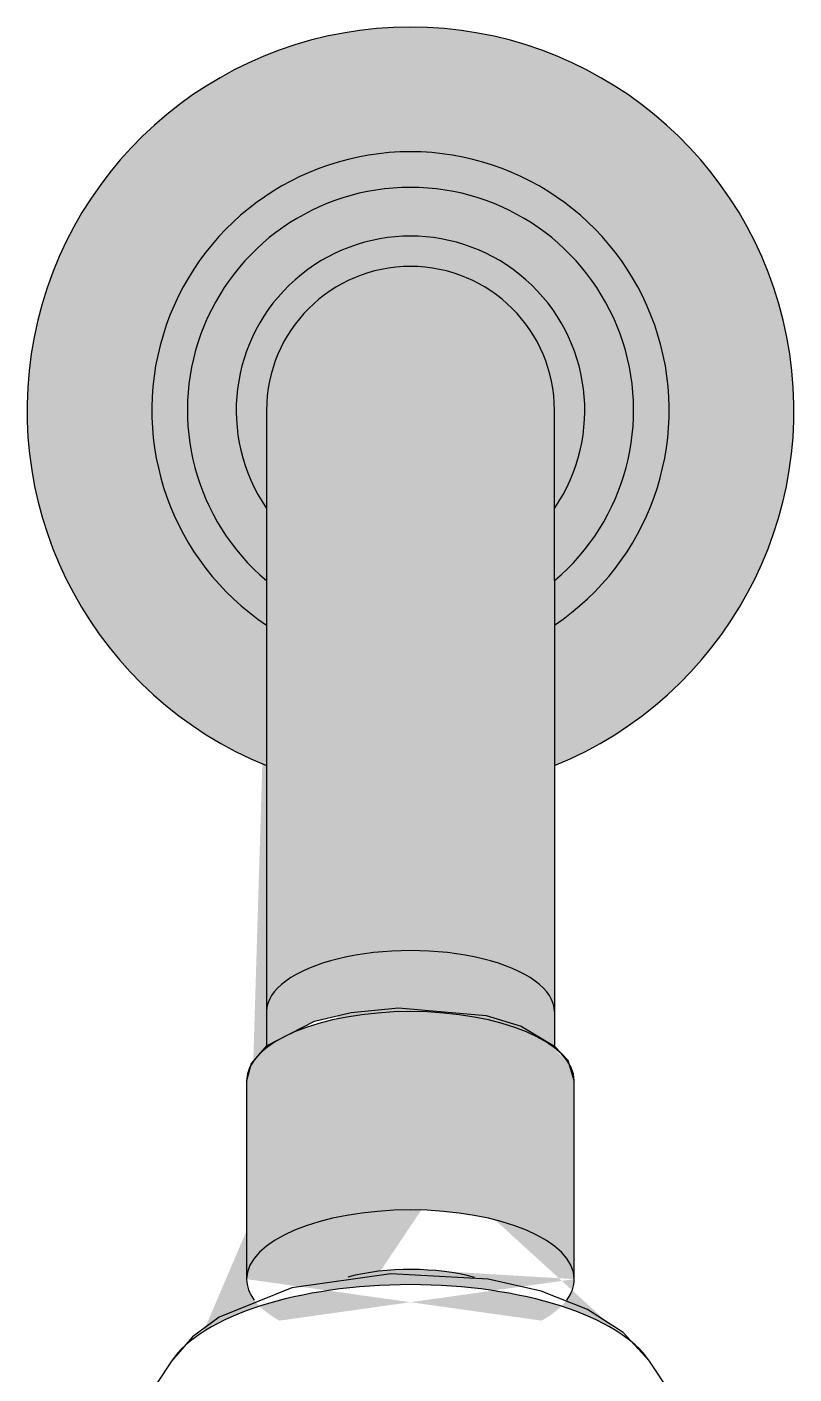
# Model space of a CAD drawing. Header units: millimetres. Extents: x 2182 to 2335, y 1488 to 1614.
# Drawn here: x 2327.0341 to 2327.0891, y 1507.3079 to 1507.4045 of the extents above; entities that cross this region are included whole.
import ezdxf

# ---------------------------------------------------------------- set-up
doc = ezdxf.new("R2010")
doc.units = ezdxf.units.MM
doc.layers.add('AI-Equip san', color=1, linetype='Continuous')
doc.layers.add('AI-Hatch equip san', color=255, linetype='Continuous', lineweight=0)

# ---------------------------------------------------------------- blocks, each defined once
blk = doc.blocks.new('1970CCT_e')
at = {"layer": 'AI-Hatch equip san', "ltscale": 3}
h = blk.add_hatch(color=256, dxfattribs=at)
edge = h.paths.add_edge_path(flags=16)
edge.add_line((-0.006881, -0.04379), (-0.010316, -0.045553))
edge.add_line((-0.010316, -0.045553), (-0.011426, -0.046831))
edge.add_line((-0.011426, -0.046831), (-0.01174, -0.048072))
edge.add_ellipse((0, -0.048071), major_axis=(-0.01174, 0), ratio=0.422618, start_angle=180.00001, end_angle=360.00001, ccw=False)
edge.add_line((0.01174, -0.048071), (0.011306, -0.046618))
edge.add_line((0.011306, -0.046618), (0.010316, -0.045582))
edge.add_line((0.010316, -0.045582), (0.00792, -0.044161))
edge.add_line((0.00792, -0.044161), (0.005425, -0.043398))
edge.add_line((0.005425, -0.043398), (-0.000855, -0.042835))
edge.add_line((-0.000855, -0.042835), (-0.004254, -0.043168))
edge.add_line((-0.004254, -0.043168), (-0.006881, -0.04379))
edge = h.paths.add_edge_path(flags=16)
edge.add_line((-0.010316, -0.025466), (-0.010316, -0.045553))
edge.add_line((-0.010316, -0.045553), (-0.006881, -0.04379))
edge.add_line((-0.006881, -0.04379), (-0.004254, -0.043168))
edge.add_line((-0.004254, -0.043168), (-0.000855, -0.042835))
edge.add_line((-0.000855, -0.042835), (0.005425, -0.043398))
edge.add_line((0.005425, -0.043398), (0.00792, -0.044161))
edge.add_line((0.00792, -0.044161), (0.010316, -0.045582))
edge.add_line((0.010316, -0.0154), (0.010316, -0.045582))
edge.add_line((0.010316, -0.0154), (0.010316, -0.012212))
edge.add_line((0.010316, -0.012212), (0.010316, 0.000008))
edge.add_arc((0, 0), 0.010316, 0.04265, 179.95735)
edge.add_line((-0.010316, 0.000008), (-0.010316, -0.00704))
edge.add_line((-0.010316, -0.00704), (-0.010316, -0.012212))
edge.add_line((-0.010316, -0.012212), (-0.010316, -0.025466))
edge = h.paths.add_edge_path(flags=17)
edge.add_line((-0.010316, -0.025466), (-0.010316, -0.045553))
edge.add_line((-0.010316, -0.012212), (-0.010316, -0.025466))
edge.add_arc((0, 0), 0.015986, 310.18911, 589.81088)
edge.add_line((0.010316, -0.012212), (0.010316, -0.0154))
edge.add_line((0.010316, -0.0154), (0.010316, -0.045582))
edge.add_line((0.011306, -0.046618), (0.010316, -0.045582))
edge.add_line((0.01174, -0.048071), (0.011306, -0.046618))
edge.add_ellipse((0, -0.048071), major_axis=(-0.01174, 0), ratio=0.422618, start_angle=180.00001, end_angle=360.00001)
edge.add_line((-0.011426, -0.046831), (-0.01174, -0.048072))
edge.add_line((-0.010316, -0.045553), (-0.011426, -0.046831))
edge = h.paths.add_edge_path(flags=16)
edge.add_line((-0.010316, -0.00704), (-0.010316, -0.012212))
edge.add_line((-0.010316, 0.000008), (-0.010316, -0.00704))
edge.add_arc((0, 0), 0.010316, 0.04265, 179.95735)
edge.add_line((0.010316, -0.012212), (0.010316, 0.000008))
edge.add_arc((0, 0), 0.015986, 310.18911, 589.81088)
edge = h.paths.add_edge_path()
edge.add_arc((0, 0), 0.012489, 325.68998, 574.31001)
edge.add_arc((0, 0), 0.027476, 292.05222, 607.94738)
edge.add_arc((0, 0), 0.018536, 303.8169, 596.18312)
edge.add_ellipse((0, -0.062288), major_axis=(-0.01174, 0), ratio=0.422618, start_angle=0, end_angle=17.56717)
edge.add_ellipse((0, -0.062288), major_axis=(-0.01174, 0), ratio=0.422618, start_angle=180.00001, end_angle=360.00001)
edge.add_ellipse((0, -0.062288), major_axis=(-0.01174, 0), ratio=0.422618, start_angle=162.42791, end_angle=180.00001)
edge.add_ellipse((0, -0.065199), major_axis=(-0.008528, 0), ratio=0.422618, start_angle=237.3862, end_angle=301.79005)
edge.add_ellipse((0, -0.043093), major_axis=(0.010316, 0), ratio=0.422618, start_angle=0, end_angle=180.00001)
edge.add_ellipse((0, -0.070197), major_axis=(0.017784, 0), ratio=0.422618, start_angle=15.61835, end_angle=164.381)
h = blk.add_hatch(color=256, dxfattribs=at)
h.paths.add_polyline_path([(0, 0.027476), (0, 0.018536, -0.414214), (0.018536, 0), (0.027476, 0, 0.414214)])
h.paths.add_polyline_path([(0.027476, 0), (0.018536, 0, -0.250176), (0.010316, -0.0154), (0.010316, -0.025466, 0.30548)])
h.paths.add_polyline_path([(-0.018536, 0), (-0.027476, 0, 0.305479), (-0.010316, -0.025466), (-0.010316, -0.0154, -0.250176)])
h.paths.add_polyline_path([(0, 0.018536), (0, 0.027476, 0.414214), (-0.027476, 0), (-0.018536, 0, -0.414214)])
h = blk.add_hatch(color=256, dxfattribs=at)
h.paths.add_polyline_path([(0, 0.018536), (0, 0.015986, -0.414214), (0.015986, 0), (0.018536, 0, 0.414214)])
h.paths.add_polyline_path([(0, 0.015986), (0, 0.012489, -0.414214), (0.012489, 0), (0.015986, 0, 0.414214)], flags=17)
h.paths.add_polyline_path([(0, 0.012489), (0, 0.010316, -0.413996), (0.010316, 0.000008), (0.010316, 0), (0.012489, 0, 0.414214)])
h.paths.add_polyline_path([(0.012489, 0), (0.010316, 0), (0.010316, -0.00704, 0.150834)], flags=17)
h.paths.add_polyline_path([(0.015986, 0), (0.012489, 0, -0.150834), (0.010316, -0.00704), (0.010316, -0.012212, 0.220829)], flags=17)
h.paths.add_polyline_path([(0.018536, 0), (0.015986, 0, -0.220829), (0.010316, -0.012212), (0.010316, -0.0154, 0.250176)])
h.paths.add_polyline_path([(0, 0.018536, 0.414214), (-0.018536, 0), (-0.015986, 0, -0.414214), (0, 0.015986)])
h.paths.add_polyline_path([(0, 0.012489, 0.414214), (-0.012489, 0), (-0.010316, 0, -0.414214), (0, 0.010316)], flags=16)
h.paths.add_polyline_path([(0, 0.015986, 0.414214), (-0.015986, 0), (-0.012489, 0, -0.414214), (0, 0.012489)], flags=17)
h.paths.add_polyline_path([(-0.010316, 0), (-0.012489, 0, 0.150834), (-0.010316, -0.00704)], flags=17)
h.paths.add_polyline_path([(-0.012489, 0), (-0.015986, 0, 0.220829), (-0.010316, -0.012212), (-0.010316, -0.00704, -0.150834)])
h.paths.add_polyline_path([(-0.015986, 0), (-0.018536, 0, 0.250176), (-0.010316, -0.0154), (-0.010316, -0.012212, -0.220829)])
h = blk.add_hatch(color=256, dxfattribs=at)
h.paths.add_polyline_path([(0, 0.010316, 0.414214), (-0.010316, 0), (0, 0)])
h.paths.add_polyline_path([(0, 0.010316), (0, 0), (0.010316, 0), (0.010316, 0.000008, 0.413996)])
blk.add_hatch(color=256, dxfattribs=at).paths.add_polyline_path([(-0.010316, 0.000008), (0.010316, 0.000008), (0.010316, -0.025466), (-0.010316, -0.025466)])
h = blk.add_hatch(color=256, dxfattribs=at)
edge = h.paths.add_edge_path()
edge.add_line((0.010316, -0.025466), (0, -0.025466))
edge.add_line((0, -0.025466), (0, -0.038734))
edge.add_ellipse((0, -0.043093), major_axis=(0.010316, 0), ratio=0.422618, start_angle=0, end_angle=90, ccw=False)
edge.add_line((0.010316, -0.043093), (0.010316, -0.025466))
edge = h.paths.add_edge_path()
edge.add_line((0, -0.025466), (-0.010316, -0.025466))
edge.add_line((-0.010316, -0.025466), (-0.010316, -0.043093))
edge.add_ellipse((0, -0.043093), major_axis=(0.010316, 0), ratio=0.422618, start_angle=90, end_angle=180.00001, ccw=False)
edge.add_line((0, -0.038734), (0, -0.025466))
h = blk.add_hatch(color=256, dxfattribs=at)
edge = h.paths.add_edge_path()
edge.add_ellipse((0, -0.043093), major_axis=(0.010316, 0), ratio=0.422618, start_angle=0, end_angle=90)
edge.add_line((0, -0.038734), (0, -0.042912))
edge.add_line((0, -0.042912), (0.005425, -0.043398))
edge.add_line((0.005425, -0.043398), (0.00792, -0.044161))
edge.add_line((0.00792, -0.044161), (0.010316, -0.045582))
edge.add_line((0.010316, -0.045582), (0.010316, -0.043093))
edge = h.paths.add_edge_path()
edge.add_ellipse((0, -0.043093), major_axis=(0.010316, 0), ratio=0.422618, start_angle=90, end_angle=180.00001)
edge.add_line((-0.010316, -0.043093), (-0.010316, -0.045553))
edge.add_line((-0.010316, -0.045553), (-0.006881, -0.04379))
edge.add_line((-0.006881, -0.04379), (-0.004254, -0.043168))
edge.add_line((-0.004254, -0.043168), (-0.000855, -0.042835))
edge.add_line((-0.000855, -0.042835), (0, -0.042912))
edge.add_line((0, -0.042912), (0, -0.038734))
h = blk.add_hatch(color=256, dxfattribs=at)
edge = h.paths.add_edge_path()
edge.add_line((0.01174, -0.048071), (0.011373, -0.04684))
edge.add_ellipse((0, -0.048071), major_axis=(-0.01174, 0), ratio=0.422618, start_angle=194.37127, end_angle=270)
edge.add_line((0, -0.04311), (0, -0.057327))
edge.add_ellipse((0, -0.062288), major_axis=(-0.01174, 0), ratio=0.422618, start_angle=180.00001, end_angle=270, ccw=False)
edge.add_line((0.01174, -0.062288), (0.01174, -0.048071))
edge = h.paths.add_edge_path()
edge.add_ellipse((0, -0.048071), major_axis=(-0.01174, 0), ratio=0.422618, start_angle=270, end_angle=338.84731)
edge.add_line((-0.010949, -0.046281), (-0.011089, -0.046442))
edge.add_ellipse((0, -0.048071), major_axis=(-0.01174, 0), ratio=0.422618, start_angle=340.83242, end_angle=347.81138)
edge.add_line((-0.011475, -0.047024), (-0.01174, -0.048072))
edge.add_line((-0.01174, -0.048072), (-0.01174, -0.062288))
edge.add_ellipse((0, -0.062288), major_axis=(-0.01174, 0), ratio=0.422618, start_angle=270, end_angle=360.00001, ccw=False)
edge.add_line((0, -0.057327), (0, -0.04311))
for points in [[(0.010316, -0.025466, 5.132019), (-0.010316, -0.025466)], [(0.010316, -0.0154, 3.289644), (-0.010316, -0.0154)], [(0.010316, -0.012212, 2.733433), (-0.010316, -0.012212)], [(0.010316, -0.00704, 1.893064), (-0.010316, -0.00704)], [(0.010316, -0.012212), (0.010316, 0.000008, 0.999256), (-0.010316, 0.000008), (-0.010316, -0.00704)]]:
    blk.add_lwpolyline(points, format="xyb")
for points in [[(-0.010316, -0.00704), (-0.010316, -0.012212)], [(-0.010316, -0.012212), (-0.010316, -0.025466)], [(0.010316, -0.012212), (0.010316, -0.0154)], [(0.010316, -0.0154), (0.010316, -0.045582)], [(-0.010316, -0.025466), (-0.010316, -0.045553)], [(-0.010316, -0.045553), (-0.006881, -0.04379), (-0.004254, -0.043168), (-0.000855, -0.042835), (0.005425, -0.043398), (0.00792, -0.044161), (0.010316, -0.045582)], [(-0.010316, -0.045553), (-0.011426, -0.046831), (-0.01174, -0.048072), (-0.01174, -0.062288)]]:
    blk.add_lwpolyline(points)
at = {"ltscale": 0.177863}
blk.add_lwpolyline([(0.01174, -0.062288), (0.01174, -0.048071), (0.011306, -0.046618), (0.010316, -0.045582)], dxfattribs=at)
at = {"ltscale": 0.139535}
blk.add_lwpolyline([(0.02328, -0.077475), (0.017127, -0.068173), (0.015245, -0.066107), (0.012687, -0.064458), (0.00937, -0.063153), (0.00557, -0.062296), (-0.001404, -0.061895), (-0.008508, -0.062909), (-0.013701, -0.065018), (-0.015621, -0.066434), (-0.017127, -0.068174), (-0.02328, -0.077476)], dxfattribs=at)
for centre, major_axis, start_param, end_param in [((0, -0.043093), (0.010316, 0), 0, 3.141593), ((0, -0.048071), (-0.01174, 0), 3.141593, 6.283185), ((0, -0.062288), (-0.01174, 0), 3.141593, 6.283185), ((0, -0.065199), (-0.008528, 0), 4.143171, 5.26723), ((0, -0.070197), (0.017784, 0), 0.272592, 2.86899), ((0, -0.062288), (-0.01174, 0), 0, 0.306605), ((0, -0.062288), (-0.01174, 0), 2.834902, 3.141593)]:
    blk.add_ellipse(centre, major_axis=major_axis, ratio=0.422618, start_param=start_param, end_param=end_param)

msp = doc.modelspace()

# ---------------------------------------------------------------- block references
at = {"layer": 'AI-Equip san'}
msp.add_blockref('1970CCT_e', (2327.061607, 1507.377039), dxfattribs=at)

doc.saveas('drawing.dxf')
